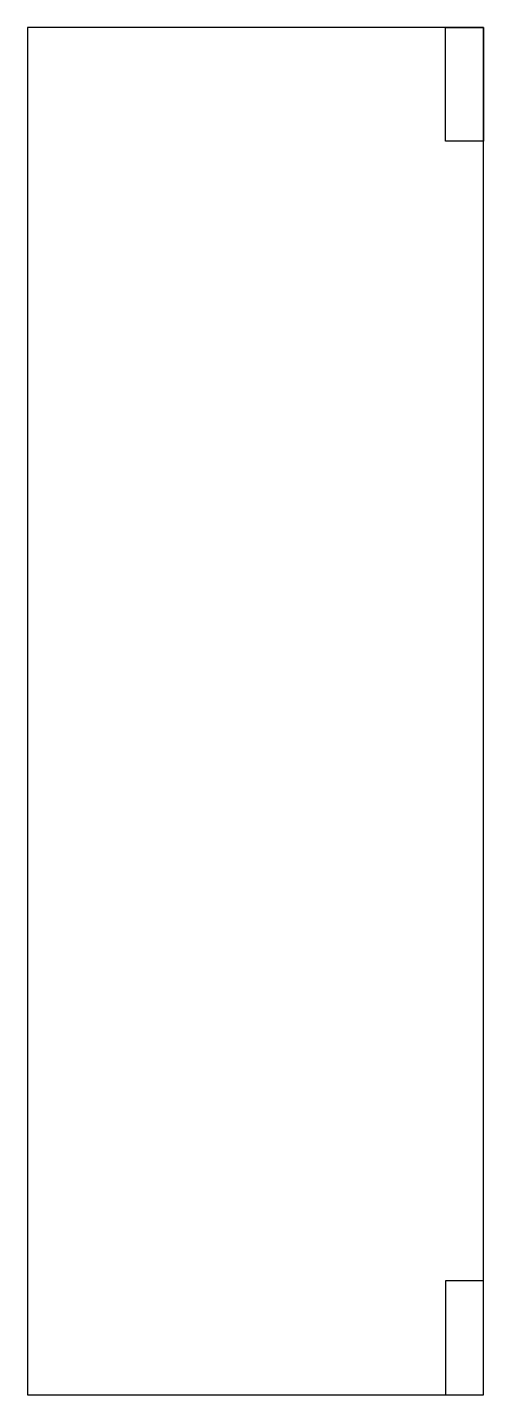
# Model space of a CAD drawing. Extents: x 0 to 6, y 0 to 18.
import ezdxf

# ---------------------------------------------------------------- set-up
doc = ezdxf.new("R2010")
doc.units = 0
doc.layers.add('1', color=7, linetype='CONTINUOUS')

msp = doc.modelspace()

# ---------------------------------------------------------------- linework, layer by layer
at = {"layer": '1', "color": 1, "linetype": 'CONTINUOUS'}
for p, q in [((6.005, 17.993), (0.005, 17.993)), ((0.005, 17.993), (0.005, -0.007)), ((5.505, 16.493), (5.505, 17.993)), ((5.505, 17.993), (6.005, 17.993)), ((6.005, -0.007), (6.005, 17.993)), ((6.005, 17.993), (6.005, 16.493)), ((6.005, 16.493), (5.505, 16.493)), ((6.005, 1.493), (5.505, 1.493)), ((5.505, 1.493), (5.505, -0.007)), ((6.005, -0.007), (6.005, 1.493)), ((0.005, -0.007), (6.005, -0.007)), ((5.505, -0.007), (6.005, -0.007))]:
    msp.add_line(p, q, dxfattribs=at)

doc.saveas('drawing.dxf')
